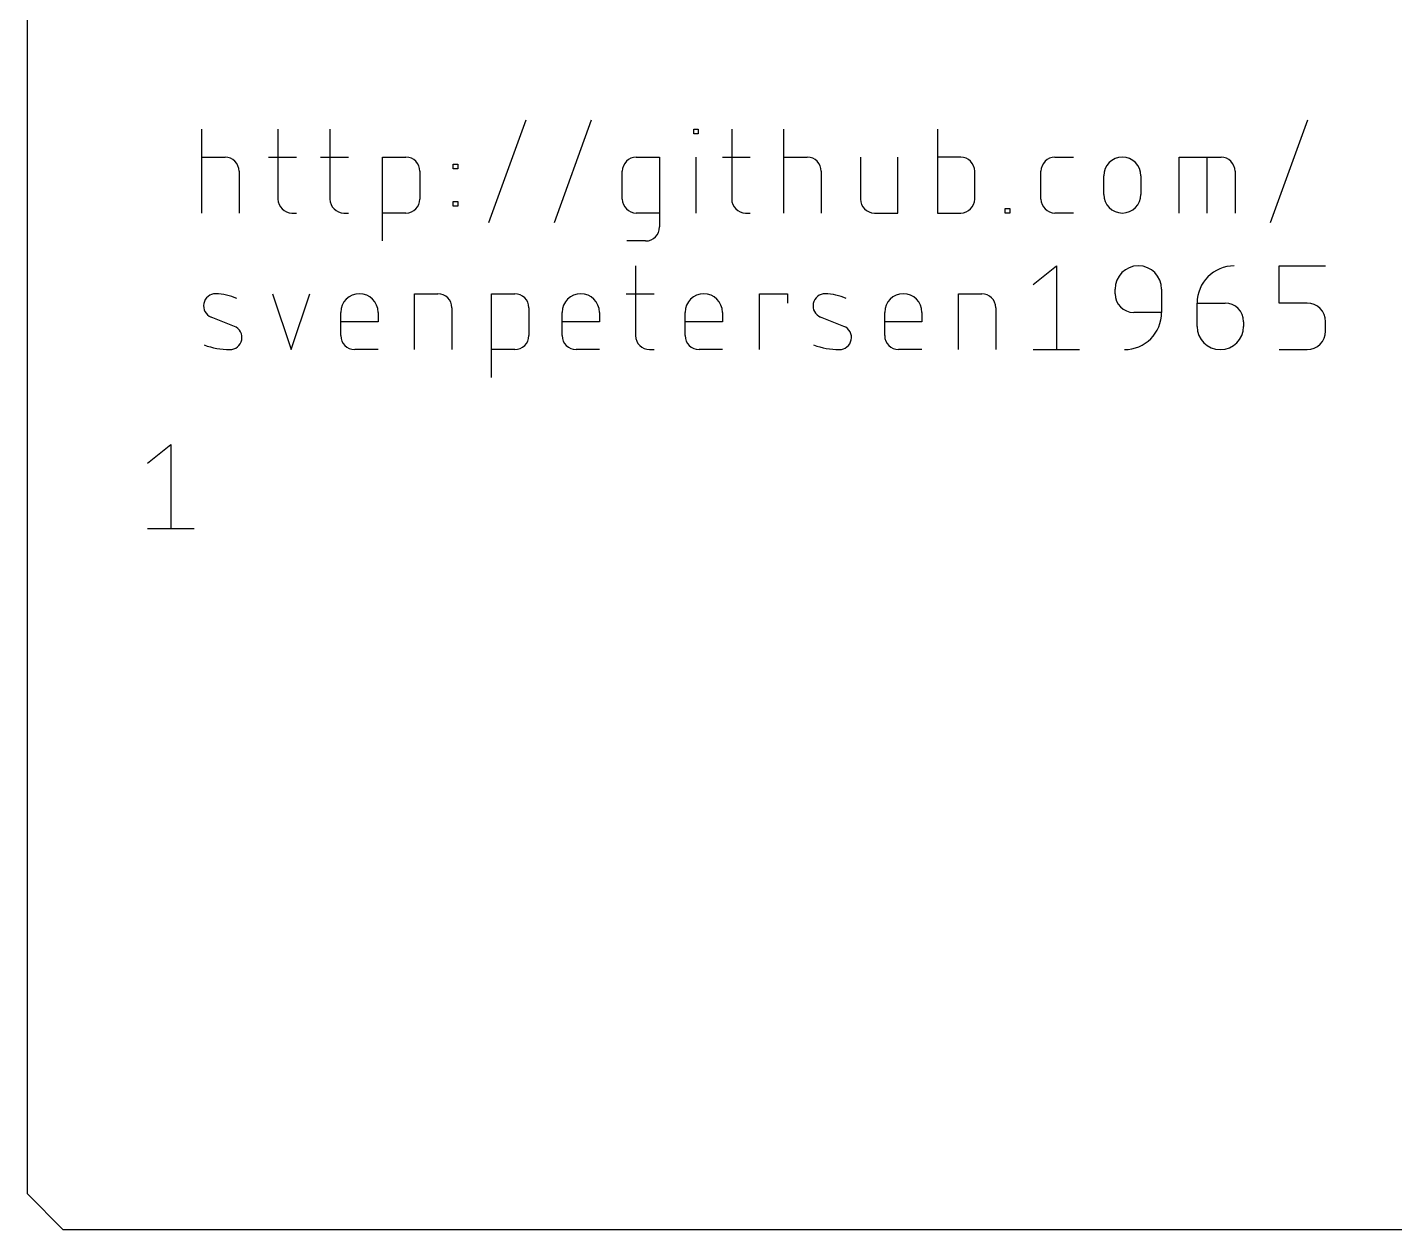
# Model space of a CAD drawing. Extents: x -7.6 to 65.6, y 0 to 91.2.
# Drawn here: x 0 to 19.06, y 0 to 16.77 of the extents above; entities that cross this region are included whole.
import ezdxf

# ---------------------------------------------------------------- set-up
doc = ezdxf.new("R2010")
doc.units = 0
doc.layers.add('20', color=30, linetype='CONTINUOUS')
doc.layers.add('21', color=253, linetype='CONTINUOUS')

msp = doc.modelspace()

# ---------------------------------------------------------------- linework, layer by layer
at = {"layer": '20'}
for p, q in [((0, 11), (0, 18)), ((0, 0.5), (0, 11)), ((0.5, 0), (0, 0.5)), ((57.5, 0), (0.5, 0))]:
    msp.add_line(p, q, dxfattribs=at)
at = {"layer": '21'}
for p, q in [((6.4325, 14.0497), (6.9518, 15.4778)), ((7.3469, 14.0497), (7.8662, 15.4778)), ((17.3291, 14.0497), (17.8484, 15.4778)), ((2.4321, 14.1796), (2.4321, 15.348)), ((3.4938, 15.348), (3.4938, 14.3743)), ((4.2177, 15.348), (4.2177, 14.3743)), ((9.2886, 15.283), (9.2886, 15.348)), ((9.2886, 15.348), (9.3535, 15.348)), ((9.3535, 15.283), (9.2886, 15.283)), ((9.3535, 15.348), (9.3535, 15.283)), ((9.8184, 15.348), (9.8184, 14.3743)), ((10.5473, 14.1796), (10.5473, 15.348)), ((12.6868, 15.348), (12.6868, 14.1796)), ((2.4321, 14.9585), (2.7566, 14.9585)), ((3.364, 14.9585), (3.7535, 14.9585)), ((4.0879, 14.9585), (4.4774, 14.9585)), ((4.9525, 13.7901), (4.9525, 14.9585)), ((4.9525, 14.9585), (5.2771, 14.9585)), ((8.4883, 14.9585), (8.8128, 14.9585)), ((8.8128, 14.9585), (8.8128, 13.9848)), ((9.3211, 14.1796), (9.3211, 14.9585)), ((9.6886, 14.9585), (10.0781, 14.9585)), ((10.5473, 14.9585), (10.8719, 14.9585)), ((11.6141, 14.9585), (11.6141, 14.3743)), ((12.1334, 14.1796), (12.1334, 14.9585)), ((13.0114, 14.9585), (12.6868, 14.9585)), ((14.3248, 14.9585), (14.5844, 14.9585)), ((16.0563, 14.1796), (16.0563, 14.9585)), ((16.0563, 14.9585), (16.6405, 14.9585)), ((16.4458, 14.1796), (16.4458, 14.9585)), ((2.9513, 14.7637), (2.9513, 14.1796)), ((5.4718, 14.7637), (5.4718, 14.3743)), ((5.9358, 14.7962), (5.9358, 14.8611)), ((5.9358, 14.8611), (6.0007, 14.8611)), ((6.0007, 14.7962), (5.9358, 14.7962)), ((6.0007, 14.8611), (6.0007, 14.7962)), ((8.2935, 14.3743), (8.2935, 14.7637)), ((11.0666, 14.7637), (11.0666, 14.1796)), ((13.2061, 14.3743), (13.2061, 14.7637)), ((14.1301, 14.3743), (14.1301, 14.7637)), ((15.005, 14.4392), (15.005, 14.6988)), ((15.5243, 14.6988), (15.5243, 14.4392)), ((16.8352, 14.7637), (16.8352, 14.1796)), ((5.9358, 14.2769), (5.9358, 14.3418)), ((5.9358, 14.3418), (6.0007, 14.3418)), ((6.0007, 14.3418), (6.0007, 14.2769)), ((3.6886, 14.1796), (3.7535, 14.1796)), ((4.4125, 14.1796), (4.4774, 14.1796)), ((5.2771, 14.1796), (4.9525, 14.1796)), ((6.0007, 14.2769), (5.9358, 14.2769)), ((8.8128, 14.1796), (8.4883, 14.1796)), ((10.0132, 14.1796), (10.0781, 14.1796)), ((11.8089, 14.1796), (12.1334, 14.1796)), ((12.6868, 14.1796), (13.0114, 14.1796)), ((13.632, 14.1796), (13.632, 14.2445)), ((13.632, 14.2445), (13.6969, 14.2445)), ((13.6969, 14.1796), (13.632, 14.1796)), ((13.6969, 14.2445), (13.6969, 14.1796)), ((14.5844, 14.1796), (14.3248, 14.1796)), ((8.6181, 13.7901), (8.3585, 13.7901)), ((8.4793, 13.443), (8.4793, 12.4693)), ((14.0201, 13.1833), (14.3446, 13.443)), ((14.3446, 13.443), (14.3446, 12.2746)), ((17.4491, 12.9237), (17.4491, 13.443)), ((17.4491, 13.443), (18.0982, 13.443)), ((3.417, 13.0535), (3.6766, 12.2746)), ((3.6766, 12.2746), (3.9363, 13.0535)), ((5.3982, 12.2746), (5.3982, 13.0535)), ((5.3982, 13.0535), (5.7228, 13.0535)), ((6.4709, 11.8851), (6.4709, 13.0535)), ((6.4709, 13.0535), (6.7954, 13.0535)), ((8.3495, 13.0535), (8.7389, 13.0535)), ((10.2054, 12.2746), (10.2054, 13.0535)), ((10.2054, 13.0535), (10.5949, 13.0535)), ((10.5949, 13.0535), (10.5949, 12.9237)), ((12.9801, 12.2746), (12.9801, 13.0535)), ((12.9801, 13.0535), (13.3047, 13.0535)), ((15.1631, 13.0535), (15.1631, 13.1184)), ((15.8122, 13.1184), (15.8122, 12.7938)), ((4.3695, 12.4693), (4.3695, 12.7938)), ((4.8888, 12.7938), (4.8888, 12.664)), ((5.9175, 12.8588), (5.9175, 12.2746)), ((6.9902, 12.8588), (6.9902, 12.4693)), ((7.4556, 12.4693), (7.4556, 12.7938)), ((7.9749, 12.7938), (7.9749, 12.664)), ((9.1701, 12.4693), (9.1701, 12.7938)), ((9.6894, 12.7938), (9.6894, 12.664)), ((11.9514, 12.4693), (11.9514, 12.7938)), ((12.4707, 12.7938), (12.4707, 12.664)), ((13.4994, 12.8588), (13.4994, 12.2746)), ((15.8122, 12.7938), (15.4227, 12.7938)), ((16.3061, 12.9237), (16.6955, 12.9237)), ((16.3061, 12.5991), (16.3061, 12.9237)), ((17.8385, 12.9237), (17.4491, 12.9237)), ((2.8864, 12.5991), (2.5619, 12.7289)), ((4.8888, 12.664), (4.3695, 12.664)), ((7.9749, 12.664), (7.4556, 12.664)), ((9.6894, 12.664), (9.1701, 12.664)), ((11.3827, 12.5991), (11.0582, 12.7289)), ((12.4707, 12.664), (11.9514, 12.664)), ((16.9552, 12.664), (16.9552, 12.5991)), ((18.0982, 12.5342), (18.0982, 12.664)), ((4.8888, 12.2746), (4.5642, 12.2746)), ((6.7954, 12.2746), (6.4709, 12.2746)), ((7.9749, 12.2746), (7.6503, 12.2746)), ((8.674, 12.2746), (8.7389, 12.2746)), ((9.6894, 12.2746), (9.3648, 12.2746)), ((12.4707, 12.2746), (12.1461, 12.2746)), ((14.0201, 12.2746), (14.6692, 12.2746)), ((17.4491, 12.2746), (17.8385, 12.2746)), ((1.6754, 10.6896), (2, 10.9492)), ((2, 10.9492), (2, 9.7808)), ((1.6754, 9.7808), (2.3246, 9.7808))]:
    msp.add_line(p, q, dxfattribs=at)
for centre, radius, start, end in [((2.7566, 14.7637), 0.1947, 0.0009, 90), ((5.2771, 14.7637), 0.1947, 0.0009, 90), ((8.4883, 14.7637), 0.1947, 90, 180), ((10.8719, 14.7637), 0.1947, 0.0009, 90), ((13.0114, 14.7637), 0.1947, 0, 90), ((14.3248, 14.7637), 0.1947, 90, 180), ((15.2647, 14.6988), 0.2596, 0, 180), ((16.6405, 14.7637), 0.1947, 0, 90), ((3.6886, 14.3743), 0.1947, 180, 270), ((4.4125, 14.3743), 0.1947, 180, 270), ((5.2771, 14.3743), 0.1947, 270, 0), ((8.4883, 14.3743), 0.1947, 180, 270), ((10.0132, 14.3743), 0.1947, 180, 270), ((11.8089, 14.3743), 0.1947, 180, 270), ((13.0114, 14.3743), 0.1947, 270, 359.9991), ((14.3248, 14.3743), 0.1947, 180, 270), ((15.2647, 14.4392), 0.2596, 180, 0), ((8.6181, 13.9848), 0.1947, 270.0009, 0), ((15.4876, 13.1184), 0.3246, 0, 180), ((16.8254, 12.9237), 0.5193, 90.0003, 180), ((2.6244, 12.8852), 0.1683, 89.1818, 248.1989), ((2.6163, 12.3164), 0.7371, 65.7612, 89.1819), ((4.6292, 12.7938), 0.2596, 0, 180), ((5.7228, 12.8587), 0.1947, 0.0009, 90), ((6.7954, 12.8587), 0.1947, 0.0009, 90), ((7.7152, 12.7938), 0.2596, 0, 180), ((9.4297, 12.7938), 0.2596, 0, 180), ((11.1207, 12.8852), 0.1683, 89.1818, 248.1989), ((11.1126, 12.3164), 0.7371, 65.7612, 89.1819), ((12.211, 12.7938), 0.2596, 0, 180), ((13.3047, 12.8587), 0.1947, 0.0009, 90), ((15.4227, 13.0535), 0.2596, 180, 270), ((15.2929, 12.7938), 0.5193, 270, 0), ((16.6955, 12.664), 0.2596, 0, 90), ((17.8385, 12.664), 0.2596, 0, 90), ((2.8239, 12.4428), 0.1683, 269.1818, 68.1989), ((11.3202, 12.4428), 0.1683, 269.1818, 68.1989), ((16.6306, 12.5991), 0.3246, 180, 0), ((4.5642, 12.4693), 0.1947, 180, 270), ((6.7954, 12.4693), 0.1947, 270, 0), ((7.6503, 12.4693), 0.1947, 180, 270), ((8.674, 12.4693), 0.1947, 180, 270), ((9.3648, 12.4693), 0.1947, 180, 270), ((12.1461, 12.4693), 0.1947, 180, 270), ((17.8385, 12.5342), 0.2596, 270, 0), ((2.8372, 13.3753), 1.1008, 250.209, 269.1819), ((11.3335, 13.3753), 1.1008, 250.209, 269.1819)]:
    msp.add_arc(centre, radius, start, end, dxfattribs=at)

doc.saveas('drawing.dxf')
